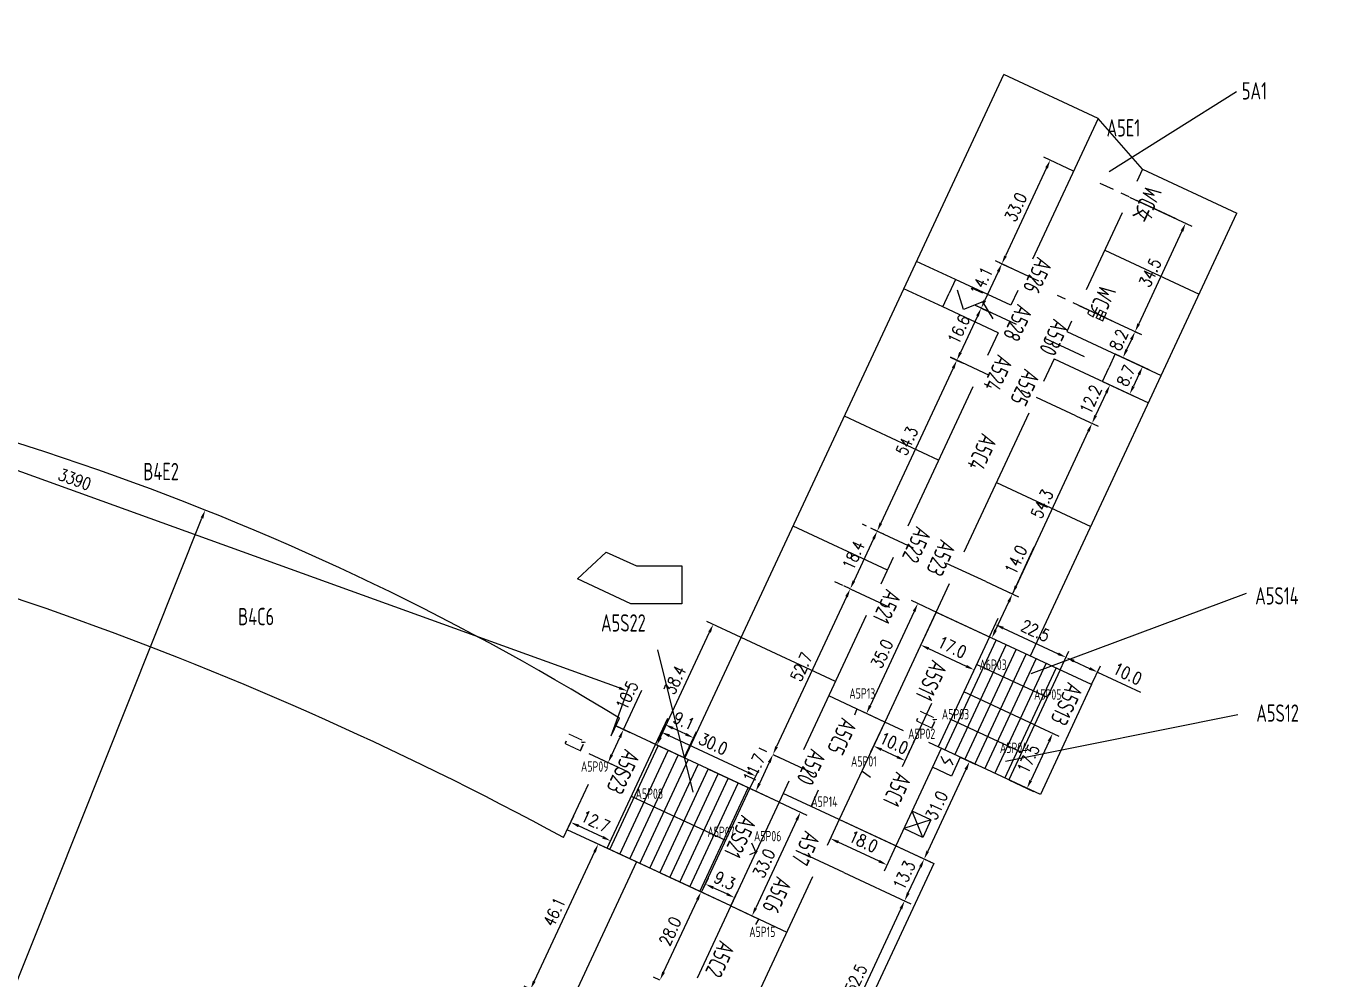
# Model space of a CAD drawing. Header units: millimetres. Extents: x -1254 to 4822, y -4397 to 16.
# Drawn here: x 2852.6 to 3225.7, y -813 to -538.1 of the extents above; entities that cross this region are included whole.
import ezdxf

# ---------------------------------------------------------------- set-up
doc = ezdxf.new("R2010")
doc.units = ezdxf.units.MM
doc.header["$LTSCALE"] = 10
doc.linetypes.add('CENTER', pattern=[2, 1.25, -0.25, 0.25, -0.25])
for name, color, linetype in [('1轮廓实线层', 7, 'Continuous'), ('2细线层', 6, 'Continuous'), ('3中心线层', 1, 'CENTER'), ('5剖面线层', 2, 'Continuous'), ('6文字层', 5, 'Continuous'), ('7标注层', 6, 'Continuous')]:
    doc.layers.add(name, color=color, linetype=linetype)
doc.layers.add('AM_5', color=3, linetype='Continuous', lineweight=25)
doc.styles.add('PC_TEXTSTYLE', font='gbenor.shx', dxfattribs={"width": 0.8, "bigfont": 'hzfs.shx'})
doc.styles.add('TH_GBDIM', font='romans.shx', dxfattribs={"width": 0.8, "bigfont": 'gbcbig.shx'})
doc.dimstyles.new('单位为厘米', dxfattribs={"dimtxt": 3.5, "dimasz": 2.5, "dimexe": 2, "dimexo": 0, "dimgap": 1.5, "dimtad": 1, "dimdec": 1, "dimzin": 0, "dimdsep": 46, "dimtxsty": 'TH_GBDIM', "dimcen": 2.5, "dimclrd": 1, "dimclre": 1, "dimclrt": 5, "dimadec": 0, "dimazin": 0, "dimtfac": 0.714286, "dimtdec": 1, "dimtmove": 0, "dimatfit": 3, "dimfxl": 1, "dimtzin": 0, "dimlwd": -1, "dimlwe": -1, "dimarcsym": 0})
doc.dimstyles.new('单位为厘米$0', dxfattribs={"dimtxt": 3.5, "dimasz": 2.5, "dimexe": 2, "dimexo": 0, "dimgap": 1.5, "dimtad": 1, "dimdec": 1, "dimzin": 0, "dimdsep": 46, "dimtxsty": 'TH_GBDIM', "dimcen": 2.5, "dimclrd": 1, "dimclre": 1, "dimclrt": 5, "dimadec": 0, "dimazin": 0, "dimtfac": 0.714286, "dimtdec": 1, "dimtmove": 0, "dimatfit": 3, "dimfxl": 1, "dimtzin": 0, "dimlwd": -1, "dimlwe": -1, "dimarcsym": 0})

# ---------------------------------------------------------------- blocks, each defined once
blk = doc.blocks.new('*D405')
at = {"layer": '1轮廓实线层', "color": 1, "transparency": 16777216}
for p, q in [((2700.57, -626.9), (2705.91, -612.11)), ((3023.6, -729.03), (2707.58, -614.84)), ((3021.29, -742.79), (3026.64, -727.99))]:
    blk.add_line(p, q, dxfattribs=at)
for points in [[(2707.72, -614.44), (2707.44, -615.23), (2705.23, -613.99)], [(3023.75, -728.63), (3023.46, -729.42), (3025.96, -729.88)]]:
    blk.add_solid(points, dxfattribs=at)
at = {"layer": 'Defpoints', "color": 0, "transparency": 16777216}
for p in [(2705.23, -613.99), (2700.57, -626.9), (3021.29, -742.79)]:
    blk.add_point(p, dxfattribs=at)
at = {"layer": '1轮廓实线层', "color": 5, "transparency": 16777216, "insert": (2866.7, -668.87), "char_height": 3.5, "attachment_point": 5, "rotation": 340.1334, "style": 'TH_GBDIM'}
blk.add_mtext('{3390}{}{}', dxfattribs=at)
blk = doc.blocks.new('*D408')
at = {"layer": '1轮廓实线层', "color": 1, "transparency": 16777216}
for p, q in [((3170.72, -587.49), (3188.7, -595.88)), ((3185.83, -597.3), (3173.37, -624.04)), ((3156.14, -618.76), (3174.12, -627.15))]:
    blk.add_line(p, q, dxfattribs=at)
for points in [[(3185.45, -597.12), (3186.21, -597.48), (3186.89, -595.03)], [(3172.99, -623.86), (3173.74, -624.21), (3172.31, -626.3)]]:
    blk.add_solid(points, dxfattribs=at)
at = {"layer": 'Defpoints', "color": 0, "transparency": 16777216}
for p in [(3170.72, -587.49), (3156.14, -618.76), (3172.31, -626.3)]:
    blk.add_point(p, dxfattribs=at)
at = {"layer": '1轮廓实线层', "color": 5, "transparency": 16777216, "insert": (3176.65, -609.29), "char_height": 3.5, "attachment_point": 5, "rotation": 65, "style": 'TH_GBDIM'}
blk.add_mtext('34.5', dxfattribs=at)
blk = doc.blocks.new('*D409')
at = {"layer": '1轮廓实线层', "color": 1, "transparency": 16777216}
for p, q in [((3172.31, -626.3), (3174.12, -627.15)), ((3171.25, -628.57), (3169.89, -631.5)), ((3166.6, -632.72), (3170.64, -634.61))]:
    blk.add_line(p, q, dxfattribs=at)
for points in [[(3170.87, -628.39), (3171.63, -628.74), (3172.31, -626.3)], [(3169.51, -631.32), (3170.26, -631.67), (3168.83, -633.76)]]:
    blk.add_solid(points, dxfattribs=at)
at = {"layer": 'Defpoints', "color": 0, "transparency": 16777216}
for p in [(3172.31, -626.3), (3166.6, -632.72), (3168.83, -633.76)]:
    blk.add_point(p, dxfattribs=at)
at = {"layer": '1轮廓实线层', "color": 5, "transparency": 16777216, "insert": (3167.62, -628.66), "char_height": 3.5, "attachment_point": 5, "rotation": 65, "style": 'TH_GBDIM'}
blk.add_mtext('8.2', dxfattribs=at)
blk = doc.blocks.new('*D410')
at = {"layer": '1轮廓实线层', "color": 1, "transparency": 16777216}
for p, q in [((3166.6, -632.72), (3176.29, -637.24)), ((3162.91, -640.64), (3172.6, -645.16)), ((3173.42, -638.66), (3171.84, -642.05))]:
    blk.add_line(p, q, dxfattribs=at)
for points in [[(3173.04, -638.48), (3173.8, -638.84), (3174.48, -636.39)], [(3171.46, -641.87), (3172.22, -642.22), (3170.78, -644.31)]]:
    blk.add_solid(points, dxfattribs=at)
at = {"layer": 'Defpoints', "color": 0, "transparency": 16777216}
for p in [(3166.6, -632.72), (3162.91, -640.64), (3170.78, -644.31)]:
    blk.add_point(p, dxfattribs=at)
at = {"layer": '1轮廓实线层', "color": 5, "transparency": 16777216, "insert": (3169.68, -638.98), "char_height": 3.5, "attachment_point": 5, "rotation": 65, "style": 'TH_GBDIM'}
blk.add_mtext('8.7', dxfattribs=at)
blk = doc.blocks.new('*D411')
at = {"layer": '1轮廓实线层', "color": 1, "transparency": 16777216}
for p, q in [((3162.91, -640.64), (3166.88, -642.49)), ((3164.01, -643.91), (3160.95, -650.47)), ((3155.26, -650.57), (3161.71, -653.58))]:
    blk.add_line(p, q, dxfattribs=at)
for points in [[(3163.63, -643.74), (3164.39, -644.09), (3165.07, -641.65)], [(3160.58, -650.29), (3161.33, -650.64), (3159.9, -652.73)]]:
    blk.add_solid(points, dxfattribs=at)
at = {"layer": 'Defpoints', "color": 0, "transparency": 16777216}
for p in [(3162.91, -640.64), (3155.26, -650.57), (3159.9, -652.73)]:
    blk.add_point(p, dxfattribs=at)
at = {"layer": '1轮廓实线层', "color": 5, "transparency": 16777216, "insert": (3159.54, -645.82), "char_height": 3.5, "attachment_point": 5, "rotation": 65, "style": 'TH_GBDIM'}
blk.add_mtext('12.2', dxfattribs=at)
blk = doc.blocks.new('*D412')
at = {"layer": '1轮廓实线层', "color": 1, "transparency": 16777216}
for p, q in [((3154.59, -579.97), (3146.04, -575.99)), ((3146.8, -579.1), (3134.96, -604.47)), ((3140.64, -609.88), (3132.1, -605.89))]:
    blk.add_line(p, q, dxfattribs=at)
for points in [[(3146.42, -578.92), (3147.18, -579.27), (3147.85, -576.83)], [(3134.59, -604.3), (3135.34, -604.65), (3133.91, -606.74)]]:
    blk.add_solid(points, dxfattribs=at)
at = {"layer": 'Defpoints', "color": 0, "transparency": 16777216}
for p in [(3154.59, -579.97), (3133.91, -606.74), (3140.64, -609.88)]:
    blk.add_point(p, dxfattribs=at)
at = {"layer": '1轮廓实线层', "color": 5, "transparency": 16777216, "insert": (3137.94, -590.41), "char_height": 3.5, "attachment_point": 5, "rotation": 65, "style": 'TH_GBDIM'}
blk.add_mtext('33.0', dxfattribs=at)
blk = doc.blocks.new('*D413')
at = {"layer": '1轮廓实线层', "color": 1, "transparency": 16777216}
for p, q in [((3133.91, -606.74), (3135.72, -607.59)), ((3132.85, -609.01), (3129.01, -617.25)), ((3127.95, -619.52), (3126.14, -618.67))]:
    blk.add_line(p, q, dxfattribs=at)
for points in [[(3132.47, -608.83), (3133.23, -609.18), (3133.91, -606.74)], [(3128.63, -617.08), (3129.38, -617.43), (3127.95, -619.52)]]:
    blk.add_solid(points, dxfattribs=at)
at = {"layer": 'Defpoints', "color": 0, "transparency": 16777216}
for p in [(3133.91, -606.74), (3127.95, -619.52), (3127.95, -619.52)]:
    blk.add_point(p, dxfattribs=at)
at = {"layer": '1轮廓实线层', "color": 5, "transparency": 16777216, "insert": (3127.98, -611.76), "char_height": 3.5, "attachment_point": 5, "rotation": 65, "style": 'TH_GBDIM'}
blk.add_mtext('14.1', dxfattribs=at)
blk = doc.blocks.new('*D414')
at = {"layer": '1轮廓实线层', "color": 1, "transparency": 16777216}
for p, q in [((3126.89, -621.78), (3121.99, -632.3)), ((3127.95, -619.52), (3129.76, -620.36)), ((3120.93, -634.56), (3119.12, -633.72))]:
    blk.add_line(p, q, dxfattribs=at)
for points in [[(3126.52, -621.61), (3127.27, -621.96), (3127.95, -619.52)], [(3121.61, -632.12), (3122.37, -632.47), (3120.93, -634.56)]]:
    blk.add_solid(points, dxfattribs=at)
at = {"layer": 'Defpoints', "color": 0, "transparency": 16777216}
for p in [(3127.95, -619.52), (3120.93, -634.56), (3120.93, -634.56)]:
    blk.add_point(p, dxfattribs=at)
at = {"layer": '1轮廓实线层', "color": 5, "transparency": 16777216, "insert": (3121.5, -625.67), "char_height": 3.5, "attachment_point": 5, "rotation": 65, "style": 'TH_GBDIM'}
blk.add_mtext('16.6', dxfattribs=at)
blk = doc.blocks.new('*D415')
at = {"layer": '1轮廓实线层', "color": 1, "transparency": 16777216}
for p, q in [((3155.26, -650.57), (3161.71, -653.58)), ((3158.84, -655), (3138.01, -699.68)), ((3129.29, -698.37), (3138.76, -702.79))]:
    blk.add_line(p, q, dxfattribs=at)
for points in [[(3158.46, -654.82), (3159.22, -655.17), (3159.9, -652.73)], [(3137.63, -699.5), (3138.38, -699.86), (3136.95, -701.94)]]:
    blk.add_solid(points, dxfattribs=at)
at = {"layer": 'Defpoints', "color": 0, "transparency": 16777216}
for p in [(3155.26, -650.57), (3129.29, -698.37), (3136.95, -701.94)]:
    blk.add_point(p, dxfattribs=at)
at = {"layer": '1轮廓实线层', "color": 5, "transparency": 16777216, "insert": (3145.48, -675.96), "char_height": 3.5, "attachment_point": 5, "rotation": 65, "style": 'TH_GBDIM'}
blk.add_mtext('54.3', dxfattribs=at)
blk = doc.blocks.new('*D416')
at = {"layer": '1轮廓实线层', "color": 1, "transparency": 16777216}
for p, q in [((3119.88, -636.83), (3099.04, -681.51)), ((3120.93, -634.56), (3122.75, -635.41)), ((3097.99, -683.78), (3096.17, -682.93))]:
    blk.add_line(p, q, dxfattribs=at)
for points in [[(3119.5, -636.65), (3120.26, -637.01), (3120.93, -634.56)], [(3098.66, -681.33), (3099.42, -681.69), (3097.99, -683.78)]]:
    blk.add_solid(points, dxfattribs=at)
at = {"layer": 'Defpoints', "color": 0, "transparency": 16777216}
for p in [(3120.93, -634.56), (3097.99, -683.78), (3097.99, -683.78)]:
    blk.add_point(p, dxfattribs=at)
at = {"layer": '1轮廓实线层', "color": 5, "transparency": 16777216, "insert": (3106.51, -657.8), "char_height": 3.5, "attachment_point": 5, "rotation": 65, "style": 'TH_GBDIM'}
blk.add_mtext('54.3', dxfattribs=at)
blk = doc.blocks.new('*D417')
at = {"layer": '1轮廓实线层', "color": 1, "transparency": 16777216}
for p, q in [((3096.93, -686.04), (3091.27, -698.19)), ((3097.99, -683.78), (3099.8, -684.62)), ((3090.21, -700.45), (3088.4, -699.61))]:
    blk.add_line(p, q, dxfattribs=at)
for points in [[(3096.55, -685.87), (3097.31, -686.22), (3097.99, -683.78)], [(3090.89, -698.01), (3091.64, -698.36), (3090.21, -700.45)]]:
    blk.add_solid(points, dxfattribs=at)
at = {"layer": 'Defpoints', "color": 0, "transparency": 16777216}
for p in [(3097.99, -683.78), (3090.21, -700.45), (3090.21, -700.45)]:
    blk.add_point(p, dxfattribs=at)
at = {"layer": '1轮廓实线层', "color": 5, "transparency": 16777216, "insert": (3091.15, -690.74), "char_height": 3.5, "attachment_point": 5, "rotation": 65, "style": 'TH_GBDIM'}
blk.add_mtext('18.4', dxfattribs=at)
blk = doc.blocks.new('*D418')
at = {"layer": '1轮廓实线层', "color": 1, "transparency": 16777216}
for p, q in [((3136.95, -701.94), (3143.27, -688.38)), ((3136.95, -701.94), (3135.14, -701.1)), ((3132.09, -712.37), (3135.89, -704.21)), ((3131.03, -714.63), (3129.22, -713.79))]:
    blk.add_line(p, q, dxfattribs=at)
for points in [[(3135.51, -704.03), (3136.27, -704.39), (3136.95, -701.94)], [(3131.71, -712.19), (3132.47, -712.54), (3131.03, -714.63)]]:
    blk.add_solid(points, dxfattribs=at)
at = {"layer": 'Defpoints', "color": 0, "transparency": 16777216}
for p in [(3136.95, -701.94), (3131.03, -714.63), (3131.03, -714.63)]:
    blk.add_point(p, dxfattribs=at)
at = {"layer": '1轮廓实线层', "color": 5, "transparency": 16777216, "insert": (3137.98, -692.05), "char_height": 3.5, "attachment_point": 5, "rotation": 65, "style": 'TH_GBDIM'}
blk.add_mtext('14.0', dxfattribs=at)
blk = doc.blocks.new('*D419')
at = {"layer": '1轮廓实线层', "color": 1, "transparency": 16777216}
for p, q in [((3090.21, -700.45), (3092.02, -701.3)), ((3089.15, -702.72), (3068.99, -745.95)), ((3067.94, -748.21), (3069.75, -749.06))]:
    blk.add_line(p, q, dxfattribs=at)
for points in [[(3088.78, -702.54), (3089.53, -702.89), (3090.21, -700.45)], [(3068.62, -745.77), (3069.37, -746.12), (3067.94, -748.21)]]:
    blk.add_solid(points, dxfattribs=at)
at = {"layer": 'Defpoints', "color": 0, "transparency": 16777216}
for p in [(3090.21, -700.45), (3067.94, -748.21), (3067.94, -748.21)]:
    blk.add_point(p, dxfattribs=at)
at = {"layer": '1轮廓实线层', "color": 5, "transparency": 16777216, "insert": (3076.13, -722.96), "char_height": 3.5, "attachment_point": 5, "rotation": 65, "style": 'TH_GBDIM'}
blk.add_mtext('52.7', dxfattribs=at)
blk = doc.blocks.new('*D420')
at = {"layer": '1轮廓实线层', "color": 1, "transparency": 16777216}
for p, q in [((3117.2, -708.18), (3107.88, -703.84)), ((3108.63, -706.95), (3095.95, -734.14)), ((3100.14, -738.85), (3093.09, -735.56))]:
    blk.add_line(p, q, dxfattribs=at)
for points in [[(3108.26, -706.77), (3109.01, -707.12), (3109.69, -704.68)], [(3095.58, -733.96), (3096.33, -734.31), (3094.9, -736.4)]]:
    blk.add_solid(points, dxfattribs=at)
at = {"layer": 'Defpoints', "color": 0, "transparency": 16777216}
for p in [(3117.2, -708.18), (3094.9, -736.4), (3100.14, -738.85)]:
    blk.add_point(p, dxfattribs=at)
at = {"layer": '1轮廓实线层', "color": 5, "transparency": 16777216, "insert": (3099.35, -719.17), "char_height": 3.5, "attachment_point": 5, "rotation": 65, "style": 'TH_GBDIM'}
blk.add_mtext('35.0', dxfattribs=at)
blk = doc.blocks.new('*D421')
at = {"layer": '1轮廓实线层', "color": 1, "transparency": 16777216}
for p, q in [((3100.14, -738.85), (3096.08, -747.56)), ((3109.21, -743.07), (3105.15, -751.78)), ((3099.19, -746.8), (3103.73, -748.91))]:
    blk.add_line(p, q, dxfattribs=at)
for points in [[(3099.37, -746.42), (3099.02, -747.18), (3096.93, -745.74)], [(3103.9, -748.54), (3103.55, -749.29), (3105.99, -749.97)]]:
    blk.add_solid(points, dxfattribs=at)
at = {"layer": 'Defpoints', "color": 0, "transparency": 16777216}
for p in [(3100.14, -738.85), (3109.21, -743.07), (3105.99, -749.97)]:
    blk.add_point(p, dxfattribs=at)
at = {"layer": '1轮廓实线层', "color": 5, "transparency": 16777216, "insert": (3102.83, -744.91), "char_height": 3.5, "attachment_point": 5, "rotation": 335, "style": 'TH_GBDIM'}
blk.add_mtext('10.0', dxfattribs=at)
blk = doc.blocks.new('*D422')
at = {"layer": '1轮廓实线层', "color": 1, "transparency": 16777216}
for p, q in [((3143.34, -739.68), (3150.38, -742.97)), ((3147.51, -744.39), (3142.23, -755.71)), ((3135.94, -755.54), (3142.99, -758.83))]:
    blk.add_line(p, q, dxfattribs=at)
for points in [[(3147.14, -744.21), (3147.89, -744.56), (3148.57, -742.12)], [(3141.85, -755.54), (3142.61, -755.89), (3141.17, -757.98)]]:
    blk.add_solid(points, dxfattribs=at)
at = {"layer": 'Defpoints', "color": 0, "transparency": 16777216}
for p in [(3143.34, -739.68), (3135.94, -755.54), (3141.17, -757.98)]:
    blk.add_point(p, dxfattribs=at)
at = {"layer": '1轮廓实线层', "color": 5, "transparency": 16777216, "insert": (3141.56, -749.46), "char_height": 3.5, "attachment_point": 5, "rotation": 65, "style": 'TH_GBDIM'}
blk.add_mtext('17.5', dxfattribs=at)
blk = doc.blocks.new('*D423')
at = {"layer": '1轮廓实线层', "color": 1, "transparency": 16777216}
for p, q in [((3087.04, -766.94), (3083.64, -774.24)), ((3098.53, -778.97), (3086.75, -773.48)), ((3103.36, -774.55), (3099.96, -781.84))]:
    blk.add_line(p, q, dxfattribs=at)
for points in [[(3086.93, -773.1), (3086.58, -773.86), (3084.49, -772.42)], [(3098.71, -778.6), (3098.36, -779.35), (3100.8, -780.03)]]:
    blk.add_solid(points, dxfattribs=at)
at = {"layer": 'Defpoints', "color": 0, "transparency": 16777216}
for p in [(3087.04, -766.94), (3084.49, -772.42), (3103.36, -774.55)]:
    blk.add_point(p, dxfattribs=at)
at = {"layer": '1轮廓实线层', "color": 5, "transparency": 16777216, "insert": (3094.02, -773.28), "char_height": 3.5, "attachment_point": 5, "rotation": 335, "style": 'TH_GBDIM'}
blk.add_mtext('18.0', dxfattribs=at)
blk = doc.blocks.new('*D424')
at = {"layer": '1轮廓实线层', "color": 1, "transparency": 16777216}
for p, q in [((3121.9, -748.99), (3126.42, -751.1)), ((3123.55, -752.52), (3112.56, -776.08)), ((3103.36, -774.55), (3113.32, -779.2))]:
    blk.add_line(p, q, dxfattribs=at)
for points in [[(3123.17, -752.34), (3123.93, -752.7), (3124.61, -750.25)], [(3112.18, -775.91), (3112.94, -776.26), (3111.51, -778.35)]]:
    blk.add_solid(points, dxfattribs=at)
at = {"layer": 'Defpoints', "color": 0, "transparency": 16777216}
for p in [(3121.9, -748.99), (3103.36, -774.55), (3111.51, -778.35)]:
    blk.add_point(p, dxfattribs=at)
at = {"layer": '1轮廓实线层', "color": 5, "transparency": 16777216, "insert": (3115.11, -762.93), "char_height": 3.5, "attachment_point": 5, "rotation": 65, "style": 'TH_GBDIM'}
blk.add_mtext('31.0', dxfattribs=at)
blk = doc.blocks.new('*D425')
at = {"layer": '1轮廓实线层', "color": 1, "transparency": 16777216}
for p, q in [((3103.36, -774.55), (3113.32, -779.2)), ((3088.35, -782.23), (3107.7, -791.25)), ((3106.94, -788.14), (3110.45, -780.62))]:
    blk.add_line(p, q, dxfattribs=at)
for points in [[(3110.07, -780.44), (3110.83, -780.79), (3111.51, -778.35)], [(3106.56, -787.96), (3107.32, -788.31), (3105.88, -790.4)]]:
    blk.add_solid(points, dxfattribs=at)
at = {"layer": 'Defpoints', "color": 0, "transparency": 16777216}
for p in [(3103.36, -774.55), (3111.51, -778.35), (3088.35, -782.23)]:
    blk.add_point(p, dxfattribs=at)
at = {"layer": '1轮廓实线层', "color": 5, "transparency": 16777216, "insert": (3105.75, -783), "char_height": 3.5, "attachment_point": 5, "rotation": 65, "style": 'TH_GBDIM'}
blk.add_mtext('13.3', dxfattribs=at)
blk = doc.blocks.new('*D426')
at = {"layer": '1轮廓实线层', "color": 1, "transparency": 16777216}
for p, q in [((3067.94, -748.21), (3069.75, -749.06)), ((3066.88, -750.48), (3064.05, -756.55)), ((3062.99, -758.82), (3061.18, -757.97))]:
    blk.add_line(p, q, dxfattribs=at)
for points in [[(3066.5, -750.3), (3067.26, -750.66), (3067.94, -748.21)], [(3063.67, -756.38), (3064.43, -756.73), (3062.99, -758.82)]]:
    blk.add_solid(points, dxfattribs=at)
at = {"layer": 'Defpoints', "color": 0, "transparency": 16777216}
for p in [(3067.94, -748.21), (3062.99, -758.82), (3062.99, -758.82)]:
    blk.add_point(p, dxfattribs=at)
at = {"layer": '1轮廓实线层', "color": 5, "transparency": 16777216, "insert": (3062.52, -752.14), "char_height": 3.5, "attachment_point": 5, "rotation": 65, "style": 'TH_GBDIM'}
blk.add_mtext('11.7', dxfattribs=at)
blk = doc.blocks.new('*D427')
at = {"layer": '1轮廓实线层', "color": 1, "transparency": 16777216}
for p, q in [((3034.11, -745.35), (3036.63, -739.94)), ((3060.71, -753.37), (3038.05, -742.81)), ((3061.3, -758.03), (3063.82, -752.61))]:
    blk.add_line(p, q, dxfattribs=at)
for points in [[(3038.23, -742.43), (3037.88, -743.18), (3035.79, -741.75)], [(3060.89, -752.99), (3060.54, -753.75), (3062.98, -754.43)]]:
    blk.add_solid(points, dxfattribs=at)
at = {"layer": 'Defpoints', "color": 0, "transparency": 16777216}
for p in [(3035.79, -741.75), (3034.11, -745.35), (3061.3, -758.03)]:
    blk.add_point(p, dxfattribs=at)
at = {"layer": '1轮廓实线层', "color": 5, "transparency": 16777216, "insert": (3050.76, -745.14), "char_height": 3.5, "attachment_point": 5, "rotation": 335, "style": 'TH_GBDIM'}
blk.add_mtext('30.0', dxfattribs=at)
blk = doc.blocks.new('*D428')
at = {"layer": '1轮廓实线层', "color": 1, "transparency": 16777216}
for p, q in [((3047.35, -787.94), (3049.31, -783.75)), ((3054.62, -788.43), (3050.73, -786.62)), ((3055.78, -791.87), (3057.73, -787.68))]:
    blk.add_line(p, q, dxfattribs=at)
for points in [[(3050.9, -786.24), (3050.55, -786.99), (3048.46, -785.56)], [(3054.8, -788.06), (3054.45, -788.81), (3056.89, -789.49)]]:
    blk.add_solid(points, dxfattribs=at)
at = {"layer": 'Defpoints', "color": 0, "transparency": 16777216}
for p in [(3048.46, -785.56), (3047.35, -787.94), (3055.78, -791.87)]:
    blk.add_point(p, dxfattribs=at)
at = {"layer": '1轮廓实线层', "color": 5, "transparency": 16777216, "insert": (3054.05, -784.58), "char_height": 3.5, "attachment_point": 5, "rotation": 335, "style": 'TH_GBDIM'}
blk.add_mtext('9.3', dxfattribs=at)
blk = doc.blocks.new('*D429')
at = {"layer": '1轮廓实线层', "color": 1, "transparency": 16777216}
for p, q in [((3008.65, -769.89), (3010.5, -765.94)), ((3018.89, -772.06), (3011.92, -768.81)), ((3020.16, -775.26), (3022.01, -771.31))]:
    blk.add_line(p, q, dxfattribs=at)
for points in [[(3012.09, -768.43), (3011.74, -769.19), (3009.65, -767.75)], [(3019.07, -771.68), (3018.72, -772.44), (3021.16, -773.12)]]:
    blk.add_solid(points, dxfattribs=at)
at = {"layer": 'Defpoints', "color": 0, "transparency": 16777216}
for p in [(3009.65, -767.75), (3008.65, -769.89), (3020.16, -775.26)]:
    blk.add_point(p, dxfattribs=at)
at = {"layer": '1轮廓实线层', "color": 5, "transparency": 16777216, "insert": (3016.78, -767.49), "char_height": 3.5, "attachment_point": 5, "rotation": 335, "style": 'TH_GBDIM'}
blk.add_mtext('12.7', dxfattribs=at)
blk = doc.blocks.new('*D430')
at = {"layer": '1轮廓实线层', "color": 1, "transparency": 16777216}
for p, q in [((3069.73, -761.96), (3077.67, -765.66)), ((3074.8, -767.08), (3062.97, -792.46)), ((3055.78, -791.87), (3063.72, -795.57))]:
    blk.add_line(p, q, dxfattribs=at)
for points in [[(3074.42, -766.91), (3075.18, -767.26), (3075.86, -764.82)], [(3062.59, -792.28), (3063.35, -792.64), (3061.91, -794.73)]]:
    blk.add_solid(points, dxfattribs=at)
at = {"layer": 'Defpoints', "color": 0, "transparency": 16777216}
for p in [(3069.73, -761.96), (3055.78, -791.87), (3061.91, -794.73)]:
    blk.add_point(p, dxfattribs=at)
at = {"layer": '1轮廓实线层', "color": 5, "transparency": 16777216, "insert": (3065.38, -779.6), "char_height": 3.5, "attachment_point": 5, "rotation": 65, "style": 'TH_GBDIM'}
blk.add_mtext('33.0', dxfattribs=at)
blk = doc.blocks.new('*D431')
at = {"layer": '1轮廓实线层', "color": 1, "transparency": 16777216}
for p, q in [((3088.35, -782.23), (3107.7, -791.25)), ((3104.83, -792.67), (3084.75, -835.72)), ((3055.81, -824.98), (3085.51, -838.83))]:
    blk.add_line(p, q, dxfattribs=at)
for points in [[(3104.45, -792.49), (3105.21, -792.85), (3105.88, -790.4)], [(3084.38, -835.54), (3085.13, -835.9), (3083.7, -837.99)]]:
    blk.add_solid(points, dxfattribs=at)
at = {"layer": 'Defpoints', "color": 0, "transparency": 16777216}
for p in [(3088.35, -782.23), (3055.81, -824.98), (3083.7, -837.99)]:
    blk.add_point(p, dxfattribs=at)
at = {"layer": '1轮廓实线层', "color": 5, "transparency": 16777216, "insert": (3091.85, -812.82), "char_height": 3.5, "attachment_point": 5, "rotation": 65, "style": 'TH_GBDIM'}
blk.add_mtext('52.5', dxfattribs=at)
blk = doc.blocks.new('*D433')
at = {"layer": '1轮廓实线层', "color": 1, "transparency": 16777216}
for p, q in [((3047.35, -787.94), (3045.38, -787.02)), ((3036.42, -810.97), (3046.14, -790.13)), ((3035.36, -813.24), (3033.55, -812.39))]:
    blk.add_line(p, q, dxfattribs=at)
for points in [[(3045.76, -789.95), (3046.51, -790.3), (3047.19, -787.86)], [(3036.04, -810.8), (3036.79, -811.15), (3035.36, -813.24)]]:
    blk.add_solid(points, dxfattribs=at)
at = {"layer": 'Defpoints', "color": 0, "transparency": 16777216}
for p in [(3047.19, -787.86), (3047.35, -787.94), (3035.36, -813.24)]:
    blk.add_point(p, dxfattribs=at)
at = {"layer": '1轮廓实线层', "color": 5, "transparency": 16777216, "insert": (3038.33, -799.18), "char_height": 3.5, "attachment_point": 5, "rotation": 65, "style": 'TH_GBDIM'}
blk.add_mtext('28.0', dxfattribs=at)
blk = doc.blocks.new('*D352')
at = {"layer": '3中心线层', "color": 1, "transparency": 16777216}
for p, q in [((3024.85, -741.03), (3031.18, -727.47)), ((3022.6, -739.98), (3026.67, -741.88)), ((3021.47, -748.28), (3023.8, -743.3)), ((3018.16, -749.5), (3022.23, -751.39))]:
    blk.add_line(p, q, dxfattribs=at)
for points in [[(3023.42, -743.12), (3024.17, -743.47), (3024.85, -741.03)], [(3021.09, -748.11), (3021.85, -748.46), (3020.41, -750.55)]]:
    blk.add_solid(points, dxfattribs=at)
at = {"layer": 'Defpoints', "color": 0, "transparency": 16777216}
for p in [(3022.6, -739.98), (3018.16, -749.5), (3020.41, -750.55)]:
    blk.add_point(p, dxfattribs=at)
at = {"layer": '3中心线层', "color": 5, "transparency": 16777216, "insert": (3025.88, -731.14), "char_height": 3.5, "attachment_point": 5, "rotation": 65, "style": 'TH_GBDIM'}
blk.add_mtext('10.5', dxfattribs=at)
blk = doc.blocks.new('*D356')
at = {"layer": '1轮廓实线层', "color": 1, "transparency": 16777216}
for p, q in [((3114.94, -707.13), (3109.66, -718.43)), ((3130.34, -714.31), (3125.07, -725.62)), ((3112.77, -717.68), (3123.65, -722.75))]:
    blk.add_line(p, q, dxfattribs=at)
for points in [[(3112.95, -717.3), (3112.6, -718.05), (3110.51, -716.62)], [(3123.83, -722.37), (3123.47, -723.13), (3125.92, -723.8)]]:
    blk.add_solid(points, dxfattribs=at)
at = {"layer": 'Defpoints', "color": 0, "transparency": 16777216}
for p in [(3114.94, -707.13), (3130.34, -714.31), (3125.92, -723.8)]:
    blk.add_point(p, dxfattribs=at)
at = {"layer": '1轮廓实线层', "color": 5, "transparency": 16777216, "insert": (3119.59, -717.27), "char_height": 3.5, "attachment_point": 5, "rotation": 335, "style": 'TH_GBDIM'}
blk.add_mtext('17.0', dxfattribs=at)
blk = doc.blocks.new('*D357')
at = {"layer": '1轮廓实线层', "color": 1, "transparency": 16777216}
for p, q in [((3130.34, -714.31), (3132.87, -708.9)), ((3134.29, -711.77), (3150.15, -719.16)), ((3150.73, -723.82), (3153.26, -718.41))]:
    blk.add_line(p, q, dxfattribs=at)
for points in [[(3134.46, -711.39), (3134.11, -712.15), (3132.02, -710.71)], [(3150.32, -718.79), (3149.97, -719.54), (3152.41, -720.22)]]:
    blk.add_solid(points, dxfattribs=at)
at = {"layer": 'Defpoints', "color": 0, "transparency": 16777216}
for p in [(3130.34, -714.31), (3152.41, -720.22), (3150.73, -723.82)]:
    blk.add_point(p, dxfattribs=at)
at = {"layer": '1轮廓实线层', "color": 5, "transparency": 16777216, "insert": (3143.59, -712.52), "char_height": 3.5, "attachment_point": 5, "rotation": 335, "style": 'TH_GBDIM'}
blk.add_mtext('22.5', dxfattribs=at)
blk = doc.blocks.new('*D358')
at = {"layer": '1轮廓实线层', "color": 1, "transparency": 16777216}
for p, q in [((3150.73, -723.82), (3153.26, -718.41)), ((3154.68, -721.28), (3159.21, -723.39)), ((3159.8, -728.05), (3162.32, -722.63)), ((3161.48, -724.45), (3173.83, -730.21))]:
    blk.add_line(p, q, dxfattribs=at)
for points in [[(3154.86, -720.9), (3154.5, -721.65), (3152.41, -720.22)], [(3159.39, -723.01), (3159.03, -723.77), (3161.48, -724.45)]]:
    blk.add_solid(points, dxfattribs=at)
at = {"layer": 'Defpoints', "color": 0, "transparency": 16777216}
for p in [(3150.73, -723.82), (3161.48, -724.45), (3159.8, -728.05)]:
    blk.add_point(p, dxfattribs=at)
at = {"layer": '1轮廓实线层', "color": 5, "transparency": 16777216, "insert": (3170.16, -724.91), "char_height": 3.5, "attachment_point": 5, "rotation": 335, "style": 'TH_GBDIM'}
blk.add_mtext('10.0', dxfattribs=at)
blk = doc.blocks.new('*D359')
at = {"layer": '2细线层', "color": 1, "transparency": 16777216}
blk.add_line((2803.26, -930.86), (2903.35, -680.06), dxfattribs=at)
blk.add_solid([(2902.96, -679.9), (2903.74, -680.21), (2904.28, -677.74)], dxfattribs=at)
at = {"layer": 'Defpoints', "color": 0, "transparency": 16777216}
for p in [(2904.28, -677.74), (2615.54, -1401.21)]:
    blk.add_point(p, dxfattribs=at)
at = {"layer": '2细线层', "color": 5, "transparency": 16777216, "insert": (2803.37, -921.82), "char_height": 3.5, "attachment_point": 5, "rotation": 68.2431, "style": 'TH_GBDIM'}
blk.add_mtext('R779.0', dxfattribs=at)
blk = doc.blocks.new('*D614')
at = {"color": 1, "transparency": 16777216}
for p, q in [((3028.59, -779.19), (3015.76, -773.2)), ((3016.51, -776.31), (2999.14, -813.57)), ((3009.1, -820.98), (2996.27, -814.99))]:
    blk.add_line(p, q, dxfattribs=at)
for points in [[(3016.14, -776.14), (3016.89, -776.49), (3017.57, -774.05)], [(2998.76, -813.4), (2999.52, -813.75), (2998.08, -815.84)]]:
    blk.add_solid(points, dxfattribs=at)
at = {"layer": 'Defpoints', "color": 0, "transparency": 16777216}
for p in [(3028.59, -779.19), (2998.08, -815.84), (3009.1, -820.98)]:
    blk.add_point(p, dxfattribs=at)
at = {"color": 5, "transparency": 16777216, "insert": (3004.88, -793.57), "char_height": 3.5, "attachment_point": 5, "rotation": 65, "style": 'TH_GBDIM'}
blk.add_mtext('46.1', dxfattribs=at)
blk = doc.blocks.new('*D615')
at = {"color": 1, "transparency": 16777216}
for p, q in [((3058.78, -714.44), (3048.9, -709.84)), ((3035.53, -743.25), (3049.66, -712.95)), ((3042.54, -749.28), (3032.66, -744.67))]:
    blk.add_line(p, q, dxfattribs=at)
for points in [[(3049.28, -712.77), (3050.04, -713.12), (3050.72, -710.68)], [(3035.15, -743.08), (3035.9, -743.43), (3034.47, -745.52)]]:
    blk.add_solid(points, dxfattribs=at)
at = {"layer": 'Defpoints', "color": 0, "transparency": 16777216}
for p in [(3050.72, -710.68), (3058.78, -714.44), (3042.54, -749.28)]:
    blk.add_point(p, dxfattribs=at)
at = {"color": 5, "transparency": 16777216, "insert": (3039.65, -726.73), "char_height": 3.5, "attachment_point": 5, "rotation": 65, "style": 'TH_GBDIM'}
blk.add_mtext('38.4', dxfattribs=at)
blk = doc.blocks.new('*D619')
at = {"layer": '7标注层', "color": 1, "transparency": 16777216}
for p, q in [((3034.11, -745.35), (3037.65, -737.75)), ((3042.81, -742.37), (3039.07, -740.62)), ((3042.38, -749.2), (3045.92, -741.61))]:
    blk.add_line(p, q, dxfattribs=at)
for points in [[(3039.25, -740.25), (3038.9, -741), (3036.81, -739.57)], [(3042.98, -741.99), (3042.63, -742.74), (3045.07, -743.42)]]:
    blk.add_solid(points, dxfattribs=at)
at = {"layer": 'Defpoints', "color": 0, "transparency": 16777216}
for p in [(3036.81, -739.57), (3034.11, -745.35), (3042.38, -749.2)]:
    blk.add_point(p, dxfattribs=at)
at = {"layer": '7标注层', "color": 5, "transparency": 16777216, "insert": (3042.31, -738.55), "char_height": 3.5, "attachment_point": 5, "rotation": 335, "style": 'TH_GBDIM'}
blk.add_mtext('9.1', dxfattribs=at)
blk = doc.blocks.new('*D625')
at = {"layer": 'AM_5', "color": 1, "transparency": 16777216}
for p, q in [((3902.54, 0), (3924.51, 0)), ((3922.51, -1121.4), (3922.51, -2.5)), ((2266.87, -1123.9), (3924.51, -1123.9))]:
    blk.add_line(p, q, dxfattribs=at)
for points in [[(3922.09, -2.5), (3922.92, -2.5), (3922.51, 0)], [(3922.09, -1121.4), (3922.92, -1121.4), (3922.51, -1123.9)]]:
    blk.add_solid(points, dxfattribs=at)
at = {"layer": 'Defpoints', "color": 0, "transparency": 16777216}
for p in [(3902.54, 0), (3922.51, 0), (2266.87, -1123.9)]:
    blk.add_point(p, dxfattribs=at)
at = {"layer": 'AM_5', "color": 5, "transparency": 16777216, "insert": (3919.26, -561.95), "char_height": 3.5, "attachment_point": 5, "rotation": 90, "style": 'TH_GBDIM'}
blk.add_mtext('1123.9', dxfattribs=at)

msp = doc.modelspace()

# ---------------------------------------------------------------- hatches: boundary and pattern name
at = {"layer": '5剖面线层'}
h = msp.add_hatch(dxfattribs=at)
h.set_pattern_fill('ANSI31', color=256, angle=200, style=0)
h.set_pattern_definition([(245, (-75.9744, -480.8657), (2.8775272, -1.341813), [])])
h.paths.add_polyline_path([(3143.339, -739.681), (3150.734, -723.82), (3130.342, -714.311), (3122.947, -730.172)])
h.paths.add_polyline_path([(3122.947, -730.172), (3115.551, -746.032), (3135.943, -755.541), (3143.339, -739.681)])
h = msp.add_hatch(dxfattribs=at)
h.set_pattern_fill('ANSI31', color=256, angle=20, style=0)
h.set_pattern_definition([(65, (3499.1318, -749.3247), (-2.877527, 1.341813), [])])
h.paths.add_polyline_path([(3054.325, -772.982), (3061.298, -758.028), (3056.34, -755.716), (3034.109, -745.349), (3027.136, -760.304)])
h.paths.add_polyline_path([(3027.136, -760.304), (3020.163, -775.258), (3042.393, -785.624), (3047.352, -787.936), (3054.325, -772.982)])

# ---------------------------------------------------------------- linework, layer by layer
for p, q in [((3011.6, -697.557), (3019.837, -689.858)), ((3019.837, -689.858), (3028.606, -693.84)), ((3028.606, -693.84), (3041.627, -693.84)), ((3041.627, -693.84), (3041.627, -704.725)), ((3027.012, -704.725), (3011.6, -697.557)), ((3041.627, -704.725), (3027.012, -704.725))]:
    msp.add_line(p, q)
at = {"layer": '1轮廓实线层'}
for p, q in [((3042.538, -749.28), (3134.466, -552.138)), ((3161.655, -564.817), (3134.466, -552.138)), ((3161.655, -564.817), (3142.755, -605.348)), ((3174.495, -579.401), (3161.655, -564.817)), ((3174.495, -579.401), (3172.834, -582.963)), ((3174.495, -579.401), (3201.684, -592.08)), ((3142.124, -719.806), (3201.684, -592.08)), ((3168.608, -592.026), (3158.254, -614.23)), ((3163.578, -602.811), (3190.768, -615.49)), ((3120.556, -611.251), (3109.34, -606.021)), ((3120.556, -611.251), (3118.71, -615.21)), ((3136.53, -618.699), (3120.556, -611.251)), ((3116.863, -619.17), (3105.648, -613.94)), ((3116.863, -619.17), (3118.71, -615.21)), ((3122.891, -619.937), (3121.176, -614.314)), ((3138.529, -614.411), (3136.53, -618.699)), ((3132.837, -626.618), (3116.863, -619.17)), ((3128.4, -617.682), (3122.891, -619.937)), ((3131.415, -622.585), (3128.4, -617.682)), ((3132.837, -626.618), (3129.781, -633.172)), ((3154.027, -623.293), (3152.662, -626.222)), ((3152.662, -626.222), (3179.851, -638.901)), ((3148.969, -634.141), (3145.913, -640.695)), ((3148.969, -634.141), (3176.158, -646.819)), ((3166.605, -632.724), (3164.758, -636.683)), ((3162.912, -640.642), (3164.758, -636.683)), ((3125.555, -642.235), (3106.833, -682.385)), ((3115.691, -663.388), (3088.513, -650.684)), ((3141.687, -649.758), (3122.965, -689.907)), ((3132.326, -669.832), (3159.515, -682.511)), ((3100.911, -695.083), (3073.722, -682.404)), ((3102.607, -691.448), (3099.057, -699.061)), ((3118.739, -698.97), (3100.144, -738.848)), ((3094.83, -708.124), (3076.785, -746.823)), ((3114.935, -707.127), (3144.39, -720.862)), ((3159.798, -728.047), (3117.201, -708.184)), ((3085.972, -727.121), (3058.783, -714.442)), ((3130.342, -714.311), (3115.551, -746.032)), ((3150.734, -723.82), (3135.943, -755.541)), ((3143.339, -739.681), (3122.947, -730.172)), ((3159.798, -728.047), (3145.006, -759.767)), ((3021.542, -742.248), (3023.656, -737.714)), ((3056.34, -755.716), (3022.599, -739.982)), ((3105.581, -741.383), (3100.144, -738.848)), ((3020.163, -775.258), (3034.109, -745.349)), ((3145.006, -759.767), (3112.832, -744.764)), ((3116.457, -746.455), (3103.356, -774.55)), ((3117.499, -750.825), (3116.46, -748.775)), ((3118.886, -749.583), (3117.499, -750.825)), ((3119.917, -751.305), (3118.886, -749.583)), ((3121.895, -748.991), (3119.359, -754.428)), ((3069.727, -761.958), (3049.48, -752.517)), ((3119.359, -754.428), (3113.921, -751.893)), ((3007.595, -772.158), (3014.78, -756.749)), ((3007.595, -772.158), (3014.78, -756.749)), ((3069.727, -761.958), (3056.34, -755.716)), ((3072.558, -755.886), (3069.727, -761.958)), ((3047.352, -787.936), (3061.298, -758.028)), ((3113.457, -767.086), (3108.019, -764.55)), ((3111.12, -772.098), (3108.019, -764.55)), ((3087.042, -766.943), (3083.535, -774.466)), ((3103.356, -774.55), (3087.042, -766.943)), ((3087.106, -766.973), (3114.295, -779.652)), ((3113.457, -767.086), (3105.682, -769.562)), ((3113.457, -767.086), (3111.12, -772.098)), ((3042.393, -785.624), (3008.652, -769.89)), ((3111.12, -772.098), (3105.682, -769.562)), ((3028.591, -779.188), (2874.927, -1108.721)), ((3114.295, -779.652), (2925.548, -1184.422)), ((3055.78, -791.866), (3028.591, -779.188)), ((3055.78, -791.866), (3035.534, -782.425)), ((3055.78, -791.866), (3042.393, -785.624)), ((3079.309, -783.529), (3061.347, -822.047)), ((3055.78, -791.866), (3046.06, -812.712))]:
    msp.add_line(p, q, dxfattribs=at)
for centre, radius, start, end in [((2615.54, -1401.211), 778.965, 58.404365, 83.733619), ((2523.847, -1663.829), 1014.44, 61.519369, 79.967754)]:
    msp.add_arc(centre, radius, start, end, dxfattribs=at)
at = {"layer": '2细线层'}
for p, q in [((3147.037, -731.751), (3126.645, -722.242)), ((3100.144, -738.848), (3084.011, -731.325)), ((3092.077, -735.086), (3091.407, -736.884)), ((3139.641, -747.611), (3119.249, -738.102)), ((3100.144, -738.848), (3087.042, -766.943)), ((3093.593, -752.896), (3096.071, -754.788)), ((3054.325, -772.982), (3027.136, -760.304)), ((3087.042, -766.943), (3070.91, -759.421)), ((3078.976, -763.182), (3081.108, -758.411)), ((3069.727, -761.958), (3055.78, -791.866)), ((3063.204, -776.713), (3061.802, -773.737)), ((3063.402, -776.158), (3061.159, -777.151)), ((3055.78, -791.866), (3071.913, -799.389)), ((3063.847, -795.628), (3062.919, -797.243))]:
    msp.add_line(p, q, dxfattribs=at)
at = {"layer": '3中心线层'}
for p, q in [((3184.182, -593.772), (3162.231, -583.536)), ((3144.588, -611.72), (3132.492, -606.079)), ((3138.136, -624.269), (3125.818, -618.525)), ((3165.817, -623.274), (3149.7, -615.759)), ((3157.691, -633.593), (3145.373, -627.849)), ((3130.393, -638.975), (3117.151, -632.8)), ((3155.258, -650.569), (3139.593, -643.265)), ((3108.485, -688.672), (3093.774, -681.812)), ((3129.29, -698.373), (3117.993, -693.106)), ((3101.636, -705.78), (3085.395, -698.207)), ((3113.677, -733.487), (3106.804, -748.227)), ((3079.778, -753.736), (3062.107, -745.496)), ((3026.329, -753.307), (3013.81, -747.469)), ((3088.348, -782.227), (3077.049, -776.958))]:
    msp.add_line(p, q, dxfattribs=at)
at = {"layer": '7标注层'}
for p, q in [((3164.816, -580.154), (3201.591, -557.059)), ((3142.324, -724.846), (3204.433, -701.721)), ((3034.643, -718.011), (3044.822, -759.067)), ((3135.012, -750.162), (3201.924, -736.692))]:
    msp.add_line(p, q, dxfattribs=at)

# ---------------------------------------------------------------- texts
at = {"layer": '6文字层', "attachment_point": 1, "style": 'PC_TEXTSTYLE'}
for s, insert, char_height in [('5A1', (3203.092, -554.359), 5), ('A5E1', (3164.093, -565.033), 5), ('B4E2', (2886.454, -664.125), 5), ('A5S14', (3206.936, -699.963), 5), ('B4C6', (2913.782, -705.931), 5), ('A5S22', (3018.371, -707.766), 5), ('A6P03', (3127.448, -720.814), 3), ('A5P13', (3089.949, -729.107), 3), ('A5P05', (3143.182, -729.416), 3), ('A5S12', (3207.25, -733.771), 5), ('A5P03', (3116.617, -735.085), 3), ('A5P02', (3106.904, -740.727), 3), ('A5P04', (3133.345, -744.787), 3), ('A5P01', (3090.423, -748.695), 3), ('A5P09', (3012.596, -750.19), 3), ('A5P08', (3028.334, -758.012), 3), ('A5P14', (3078.976, -760.307), 3), ('A5P07', (3049.051, -769.032), 3), ('A5P06', (3062.456, -770.238), 3), ('A5P15', (3061.099, -797.852), 3)]:
    msp.add_mtext_dynamic_manual_height_columns(s, width=13.35893, gutter_width=25, heights=[0], dxfattribs=dict(at, insert=insert, char_height=char_height))
at = {"layer": '6文字层', "char_height": 5, "attachment_point": 1, "rotation": 245, "style": 'PC_TEXTSTYLE'}
for s, insert in [('WC女', (3180.131, -585.94)), ('A526', (3148.699, -606.552)), ('WC男', (3166.958, -614.577)), ('A528', (3142.998, -620.144)), ('A530', (3153.4, -624.408)), ('A524', (3137.295, -634.688)), ('A525', (3145.045, -638.812)), ('A5C4', (3132.746, -657.399)), ('A522', (3113.84, -684.208)), ('A523', (3120.83, -687.988)), ('A521', (3105.153, -702.309)), ('A5S11', (3118.394, -722.715)), ('A5S13', (3157.511, -729.148)), ('A5C5', (3092.339, -739.366)), ('门', (3115.107, -737.371)), ('门', (3013.81, -743.916)), ('A5S23', (3029.785, -748.409)), ('A520', (3083.449, -748.333)), ('A5C1', (3108.046, -754.991)), ('A5S21', (3063.419, -767.426)), ('A517', (3081.745, -771.968)), ('A5C6', (3073.584, -785.141)), ('A5C2', (3057.169, -803.624))]:
    msp.add_mtext_dynamic_manual_height_columns(s, width=17.95718, gutter_width=25, heights=[0], dxfattribs=dict(at, insert=insert))

# ---------------------------------------------------------------- dimensions: what is measured, and where the dimension line sits
for p1, p2, distance, picture, middle in [((3042.538, -749.28), (3058.783, -714.442), 8.901, '*D615', (3039.647, -726.726)), ((3028.591, -779.188), (3009.104, -820.978), -12.161, '*D614', (3004.881, -793.57))]:
    dim = msp.add_aligned_dim(p1=p1, p2=p2, distance=distance, dimstyle='单位为厘米')
    dim.commit()
    dim.dimension.update_dxf_attribs({"geometry": picture, "text_midpoint": middle})
at = {"layer": '1轮廓实线层'}
for base, p1, p2, angle, picture, middle in [((3133.908, -606.74), (3154.589, -579.972), (3140.642, -609.88), 245, '*D412', (3137.936, -590.412)), ((3172.309, -626.301), (3170.721, -587.494), (3156.141, -618.762), 245, '*D408', (3176.653, -609.294)), ((3127.949, -619.519), (3133.908, -606.74), (3127.949, -619.519), 245, '*D413', (3127.983, -611.756)), ((3120.934, -634.563), (3127.949, -619.519), (3120.934, -634.563), 245, '*D414', (3121.496, -625.668)), ((3097.986, -683.776), (3120.934, -634.563), (3097.986, -683.776), 245, '*D416', (3106.514, -657.796)), ((3136.949, -701.945), (3155.258, -650.569), (3129.29, -698.373), 245, '*D415', (3145.477, -675.965)), ((3090.21, -700.452), (3097.986, -683.776), (3090.21, -700.452), 245, '*D417', (3091.152, -690.741)), ((3067.938, -748.214), (3090.21, -700.452), (3067.938, -748.214), 245, '*D419', (3076.128, -722.96)), ((3094.898, -736.402), (3117.201, -708.184), (3100.144, -738.848), 245, '*D420', (3099.348, -719.168)), ((3035.788, -741.749), (3061.298, -758.028), (3034.109, -745.349), 335, '*D427', (3050.756, -745.143)), ((3111.505, -778.35), (3121.895, -748.991), (3103.356, -774.55), 245, '*D424', (3115.11, -762.929)), ((3084.487, -772.424), (3103.356, -774.55), (3087.042, -766.943), 335, '*D423', (3094.017, -773.282)), ((3083.697, -837.985), (3088.348, -782.227), (3055.805, -824.979), 245, '*D431', (3091.845, -812.821)), ((3047.192, -787.862), (3035.359, -813.238), (3047.352, -787.936), 245, '*D433', (3038.33, -799.177))]:
    dim = msp.add_linear_dim(base=base, p1=p1, p2=p2, angle=angle, dimstyle='单位为厘米', dxfattribs=at)
    dim.commit()
    dim.dimension.update_dxf_attribs({"geometry": picture, "text_midpoint": middle})
dim = msp.add_aligned_dim(p1=(3021.29, -742.79), p2=(2700.565, -626.9), distance=-13.731, text='{3390}{}{}', dimstyle='单位为厘米', override={"dimgap": 1.5, "dimtad": 1, "dimjust": 0, "dimdec": 1, "dimlfac": 10, "dimse1": 0, "dimse2": 0, "dimsd1": 0, "dimsd2": 0}, dxfattribs=at)
dim.commit()
dim.dimension.update_dxf_attribs({"geometry": '*D405', "text_midpoint": (2866.698, -668.874)})
for base, p1, p2, angle, picture, middle in [((3168.83, -633.761), (3172.309, -626.301), (3166.605, -632.724), 245, '*D409', (3170.569, -630.031)), ((3170.783, -644.313), (3166.605, -632.724), (3162.912, -640.642), 245, '*D410', (3172.63, -640.353)), ((3159.897, -652.732), (3162.912, -640.642), (3155.258, -650.569), 245, '*D411', (3162.482, -647.19)), ((3131.032, -714.633), (3136.949, -701.945), (3131.032, -714.633), 245, '*D418', (3140.921, -693.425)), ((3105.991, -749.97), (3100.144, -738.848), (3109.207, -743.074), 335, '*D421', (3101.46, -747.856)), ((3141.174, -757.981), (3143.339, -739.681), (3135.943, -755.541), 245, '*D422', (3144.507, -750.834)), ((3062.993, -758.818), (3067.938, -748.214), (3062.993, -758.818), 245, '*D426', (3065.465, -753.516)), ((3009.65, -767.751), (3020.163, -775.258), (3008.652, -769.89), 335, '*D429', (3015.405, -770.435)), ((3061.912, -794.725), (3069.727, -761.958), (3055.78, -791.866), 245, '*D430', (3068.323, -780.977)), ((3111.505, -778.35), (3088.348, -782.227), (3103.356, -774.55), 245, '*D425', (3108.695, -784.377)), ((3048.46, -785.56), (3055.78, -791.866), (3047.352, -787.936), 335, '*D428', (3052.674, -787.525))]:
    dim = msp.add_linear_dim(base=base, p1=p1, p2=p2, angle=angle, dimstyle='单位为厘米', dxfattribs=at)
    dim.commit()
    dim.dimension.update_dxf_attribs({"geometry": picture, "text_midpoint": middle, "dimtype": 160})
for p1, p2, distance, picture, middle in [((3114.935, -707.127), (3130.342, -714.311), -10.474, '*D356', (3119.586, -717.266)), ((3130.342, -714.311), (3150.734, -723.82), 3.972, '*D357', (3143.591, -712.52)), ((3150.734, -723.82), (3159.798, -728.047), 3.972, '*D358', (3170.161, -724.91))]:
    dim = msp.add_aligned_dim(p1=p1, p2=p2, distance=distance, dimstyle='单位为厘米', dxfattribs=at)
    dim.commit()
    dim.dimension.update_dxf_attribs({"geometry": picture, "text_midpoint": middle})
at = {"layer": '2细线层'}
dim = msp.add_radius_dim(center=(2615.54, -1401.211), mpoint=(2904.279, -677.735), dimstyle='单位为厘米', dxfattribs=at)
dim.commit()
dim.dimension.update_dxf_attribs({"geometry": '*D359', "text_midpoint": (2806.384, -923.024), "dimtype": 164})
at = {"layer": '3中心线层'}
dim = msp.add_linear_dim(base=(3020.415, -750.549), p1=(3022.599, -739.982), p2=(3018.161, -749.498), angle=245, dimstyle='单位为厘米', dxfattribs=at)
dim.commit()
dim.dimension.update_dxf_attribs({"geometry": '*D352', "text_midpoint": (3028.825, -732.514), "dimtype": 161})
at = {"layer": '7标注层'}
dim = msp.add_aligned_dim(p1=(3042.377, -749.205), p2=(3034.109, -745.349), distance=-6.381, dimstyle='单位为厘米', dxfattribs=at)
dim.commit()
dim.dimension.update_dxf_attribs({"geometry": '*D619', "text_midpoint": (3042.313, -738.548)})
at = {"layer": 'AM_5'}
dim = msp.add_linear_dim(base=(3922.507, 0), p1=(2266.865, -1123.9), p2=(3902.542, 0), angle=90, dimstyle='单位为厘米$0', override={"dimpost": ''}, dxfattribs=at)
dim.commit()
dim.dimension.update_dxf_attribs({"geometry": '*D625', "text_midpoint": (3919.257, -561.95)})

doc.saveas('drawing.dxf')
